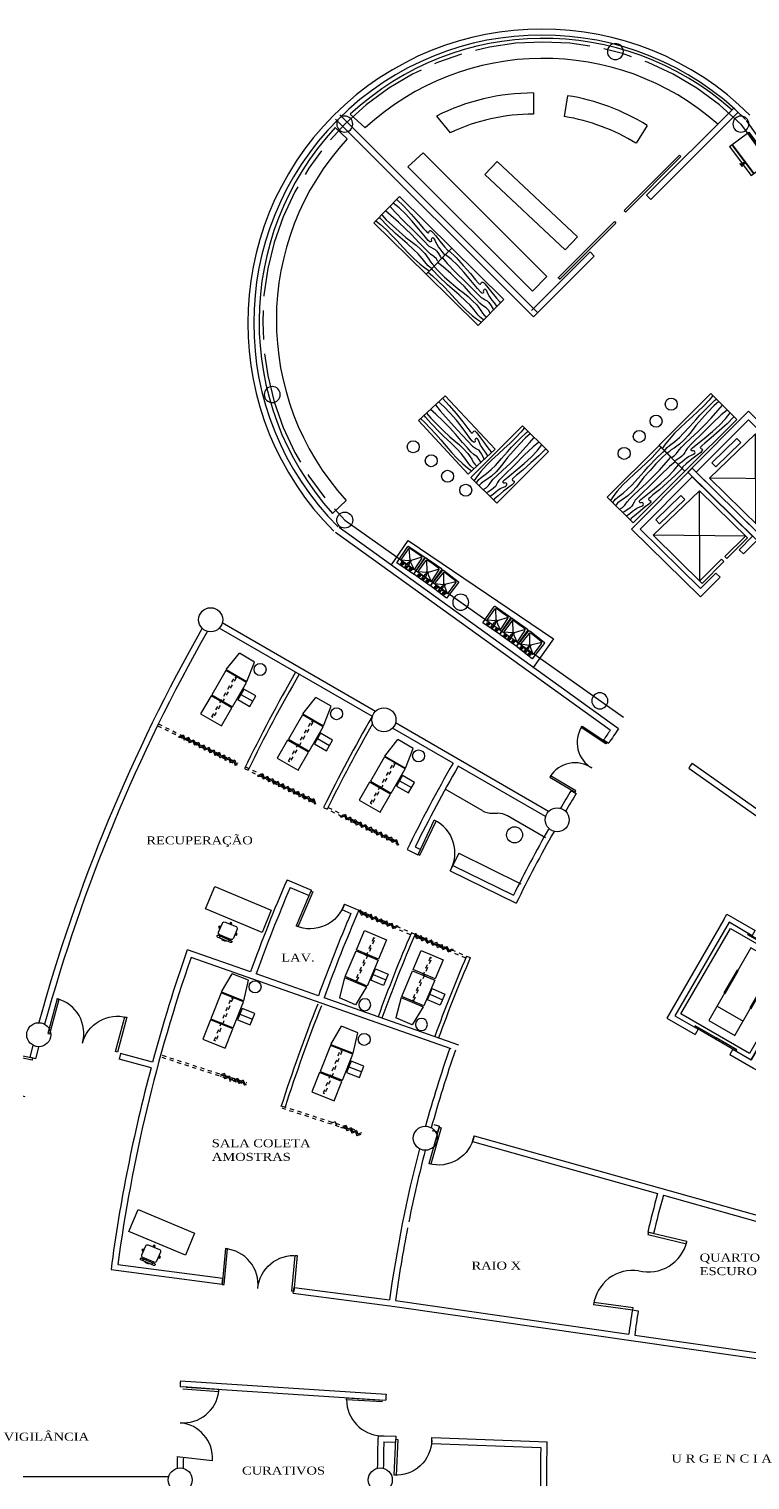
# Model space of a CAD drawing. Header units: millimetres. Extents: x 9 to 248, y 25 to 124.
# Drawn here: x 49.08 to 67.09, y 82.16 to 118.42 of the extents above; entities that cross this region are included whole.
import ezdxf

# ---------------------------------------------------------------- set-up
doc = ezdxf.new("R2010")
doc.units = ezdxf.units.MM
doc.header["$LTSCALE"] = 0.8
doc.header["$MEASUREMENT"] = 0
for name, pattern in [('ACAD_ISO02W100', [15, 12, -3]), ('ACAD_ISO08W100', [36, 24, -3, 6, -3]), ('HIDDEN2', [0.1875, 0.125, -0.0625])]:
    doc.linetypes.add(name, pattern=pattern)
for name, color, linetype in [('cancel', 2, 'Continuous'), ('CANCELERIA', 30, 'Continuous'), ('COLUMNAS', 5, 'Continuous'), ('EJES', 1, 'ACAD_ISO08W100'), ('MUEBLES', 2, 'Continuous'), ('MUROS', 6, 'Continuous')]:
    doc.layers.add(name, color=color, linetype=linetype)
doc.layers.add('LUMINARIAS', color=7, linetype='Continuous', lineweight=30)
doc.styles.add('Estilo 01', font='times.ttf', dxfattribs={"width": 1.2})

# ---------------------------------------------------------------- blocks, each defined once
blk = doc.blocks.new('COLUMNA')
at = {"layer": 'COLUMNAS', "ltscale": 0.15}
blk.add_circle((78.551, 72.792), 0.3, dxfattribs=at)
blk = doc.blocks.new('columna0001')
at = {"layer": 'COLUMNAS', "ltscale": 0.15}
blk.add_circle((0, 0), 0.2, dxfattribs=at)
blk = doc.blocks.new('p.01')
at = {"layer": 'MUEBLES', "ltscale": 0.15}
for p, q in [((245.802, 88.045), (244.982, 87.572)), ((245.802, 88.045), (245.777, 88.088)), ((244.959, 87.616), (244.982, 87.572))]:
    blk.add_line(p, q, dxfattribs=at)
blk.add_lwpolyline([(245.777, 88.088), (244.959, 87.616)], dxfattribs=at)
blk.add_arc((245.762, 88.022), 0.9, 115.2198, 210, dxfattribs=at)
at = {"layer": 'MUROS', "ltscale": 0.15}
blk.add_line((245.247, 88.764), (245.377, 88.839), dxfattribs=at)
blk = doc.blocks.new('PUERTA01')
at = {"layer": 'MUEBLES', "ltscale": 0.15}
blk.add_lwpolyline([(91.591, 47.157), (92.347, 46.669), (92.374, 46.711), (91.618, 47.199)], close=True, dxfattribs=at)
blk.add_arc((91.616, 47.201), 0.9, 236.4813, 327.5293, dxfattribs=at)
blk = doc.blocks.new('AUSC01')
at = {"layer": 'MUEBLES'}
for p, q in [((0.25, 0.86), (-0.35, 0.86)), ((-0.35, 0.86), (-0.35, 0.34)), ((0.25, 0.34), (0.25, 0.86)), ((-0.723, 0.087), (-0.723, -0.218)), ((-0.378, 0.087), (-0.723, 0.087)), ((-0.378, -0.218), (-0.378, 0.087)), ((-0.353, 0.309), (-0.353, -0.391)), ((0.247, 0.309), (-0.353, 0.309)), ((-0.35, 0.34), (0.25, 0.34)), ((0.247, -0.391), (0.247, 0.309)), ((-0.378, -0.066), (-0.723, -0.066)), ((-0.723, -0.218), (-0.378, -0.218)), ((-0.353, -0.391), (0.247, -0.391)), ((-0.35, -0.417), (-0.27, -0.937)), ((0.25, -0.417), (-0.35, -0.417)), ((0.25, -0.417), (0.17, -0.937)), ((-0.27, -0.937), (0.17, -0.937))]:
    blk.add_line(p, q, dxfattribs=at)
at = {"layer": 'MUEBLES', "linetype": 'HIDDEN2'}
for p, q in [((-0.071, -0.364), (-0.071, 0.784)), ((-0.071, 0.784), (-0.03, 0.784)), ((-0.03, 0.784), (-0.03, -0.364)), ((-0.03, -0.364), (-0.071, -0.364))]:
    blk.add_line(p, q, dxfattribs=at)
at = {"layer": 'MUEBLES'}
blk.add_circle((-0.481, -0.843), 0.15, dxfattribs=at)
blk = doc.blocks.new('SILLON02')
at = {"layer": 'MUEBLES'}
for p, q in [((0.181, 0.08), (0.206, 0.08)), ((0.256, 0.155), (0.206, 0.155)), ((0.256, 0.08), (0.276, 0.08)), ((0.276, -0.02), (0.276, 0.08)), ((0.181, -0.02), (0.206, -0.02)), ((0.256, -0.094), (0.206, -0.094)), ((0.256, -0.02), (0.276, -0.02))]:
    blk.add_line(p, q, dxfattribs=at)
for points in [[(-0.164, -0.12, 0.414214), (-0.114, -0.17), (0.131, -0.17, 0.414214), (0.181, -0.12), (0.181, 0.18, 0.414214), (0.131, 0.23), (-0.114, 0.23, 0.414214), (-0.164, 0.18)], [(0.206, -0.145, 0.414214), (0.231, -0.17), (0.231, -0.17, 0.414214), (0.256, -0.145), (0.256, 0.205, 0.414214), (0.231, 0.23), (0.231, 0.23, 0.414214), (0.206, 0.205)]]:
    blk.add_lwpolyline(points, format="xyb", close=True, dxfattribs=at)
for centre in [(-0.189, 0.03), (0.009, 0.255), (0.009, -0.195)]:
    blk.add_circle(centre, 0.025, dxfattribs=at)
for centre, radius, start, end in [((-0.21, 0.028), 0.0241, 301.0794, 69.6233), ((0.01, 0.228), 0.0287, 38.3281, 145.0442), ((0.014, -0.222), 0.0288, 46.9836, 150.2618)]:
    blk.add_arc(centre, radius, start, end, dxfattribs=at)
blk = doc.blocks.new('elev.cam')
at = {"layer": 'cancel', "ltscale": 0.15}
for p, q in [((-1.529, 0.174), (-0.88, -0.201)), ((0.506, -1.002), (1.155, -1.378))]:
    blk.add_line(p, q, dxfattribs=at)
for points in [[(-2.431, -0.015), (-1.196, 2.119), (0.515, 1.129), (-0.719, -1.005)], [(-0.223, 1.684), (-0.238, 1.658), (-0.757, 1.958), (-0.742, 1.984)], [(0.297, 1.383), (0.282, 1.357), (-0.238, 1.658), (-0.223, 1.684)], [(-1.327, 0.49), (-0.998, 1.058), (-1.027, 1.075), (-1.356, 0.507)], [(-0.396, -1.192), (0.838, 0.943), (2.549, -0.047), (1.315, -2.182)], [(1.812, 0.507), (1.797, 0.481), (1.277, 0.782), (1.292, 0.808)], [(-0.678, 0.114), (-0.349, 0.683), (-0.378, 0.699), (-0.707, 0.131)], [(2.331, 0.207), (2.316, 0.181), (1.797, 0.481), (1.812, 0.507)], [(-1.568, -0.642), (-1.553, -0.616), (-2.072, -0.316), (-2.087, -0.342)], [(0.707, -0.687), (1.036, -0.118), (1.007, -0.102), (0.678, -0.67)], [(-1.048, -0.943), (-1.033, -0.917), (-1.553, -0.616), (-1.568, -0.642)], [(1.356, -1.062), (1.685, -0.494), (1.656, -0.477), (1.328, -1.045)], [(0.466, -1.819), (0.481, -1.793), (-0.038, -1.492), (-0.053, -1.518)], [(0.986, -2.119), (1.001, -2.093), (0.481, -1.793), (0.466, -1.819)]]:
    blk.add_lwpolyline(points, close=True, dxfattribs=at)
for points in [[(-0.364, 0.691), (-0.036, 1.258), (-0.685, 1.633), (-1.013, 1.067)], [(-1.341, 0.498), (-1.736, -0.185), (-1.087, -0.56), (-0.692, 0.123)], [(1.671, -0.485), (1.998, 0.081), (1.349, 0.457), (1.022, -0.11)], [(0.693, -0.678), (0.298, -1.361), (0.947, -1.737), (1.342, -1.054)]]:
    blk.add_lwpolyline(points, dxfattribs=at)
at = {"layer": 'MUROS', "ltscale": 0.15}
for p, q in [((-0.648, 1.935), (-0.573, 2.064)), ((0.217, 1.434), (0.292, 1.564)), ((0.751, 1.298), (0.292, 1.564)), ((1.386, 0.758), (1.461, 0.888)), ((2.252, 0.257), (2.327, 0.387)), ((-2, -0.403), (-2.075, -0.533)), ((-1.134, -0.903), (-1.21, -1.033)), ((0.034, -1.579), (-0.041, -1.709)), ((0.9, -2.08), (0.825, -2.21))]:
    blk.add_line(p, q, dxfattribs=at)
for points in [[(-1.36, 2.342), (-2.785, -0.122), (-2.075, -0.533)], [(-0.648, 1.935), (-1.229, 2.27), (-2.58, -0.067), (-2, -0.403)], [(-1.134, -0.903), (-0.676, -1.169), (0.676, 1.169), (0.217, 1.434)], [(0.676, 1.169), (-0.676, -1.169)], [(1.386, 0.758), (0.806, 1.094), (-0.546, -1.244), (0.034, -1.579)], [(-0.546, -1.244), (0.806, 1.094)], [(1.461, 0.888), (0.751, 1.298)], [(0.825, -2.21), (1.413, -2.55), (2.915, 0.047), (2.327, 0.387)], [(0.9, -2.08), (1.358, -2.345), (2.71, -0.008), (2.252, 0.257)], [(-1.21, -1.033), (-0.621, -1.374)], [(-0.751, -1.298), (-0.751, -1.298), (-0.041, -1.709)]]:
    blk.add_lwpolyline(points, dxfattribs=at)
blk = doc.blocks.new('LAVAMANO')
at = {"layer": 'MUEBLES'}
for p, q in [((-0.177, 0.019), (-0.058, 0.011)), ((-0.016, 0.018), (-0.12, 0.197)), ((0.016, 0.012), (0.24, 0.187)), ((-0.058, -0.018), (-0.177, -0.027)), ((-0.12, -0.204), (-0.016, -0.025)), ((0.24, -0.194), (0.016, -0.019))]:
    blk.add_line(p, q, dxfattribs=at)
blk.add_lwpolyline([(0.281, -0.234, -0.414214), (0.261, -0.254), (-0.229, -0.254), (-0.229, 0.246), (0.261, 0.246, -0.414214), (0.281, 0.226)], format="xyb", close=True, dxfattribs=at)
for points in [[(-0.204, 0.118), (-0.205, 0.118, -1), (-0.205, 0.127), (-0.204, 0.127, 0.41421)], [(-0.183, 0.148), (-0.183, 0.149, -1), (-0.174, 0.149), (-0.174, 0.148, 0.414214)], [(-0.174, 0.097), (-0.174, 0.096, -1), (-0.183, 0.096), (-0.183, 0.097, 0.414208)], [(-0.153, 0.127), (-0.152, 0.127, -1), (-0.152, 0.118), (-0.153, 0.118, 0.414214)], [(0.251, -0.004), (0.251, 0.159, 0.40559), (0.213, 0.199), (-0.091, 0.208, 0.42289), (-0.132, 0.168), (-0.132, 0.016)], [(-0.204, -0.126), (-0.205, -0.126, 1), (-0.205, -0.134), (-0.204, -0.134, -0.41421)], [(-0.174, -0.104), (-0.174, -0.104, 1), (-0.183, -0.104), (-0.183, -0.104, -0.414208)], [(-0.183, -0.156), (-0.183, -0.156, 1), (-0.174, -0.156), (-0.174, -0.156, -0.414214)], [(-0.153, -0.134), (-0.152, -0.134, 1), (-0.152, -0.126), (-0.153, -0.126, -0.414214)], [(-0.132, -0.023), (-0.132, -0.175, 0.42289), (-0.091, -0.215), (0.213, -0.207, 0.40559), (0.251, -0.167), (0.251, -0.004)]]:
    blk.add_lwpolyline(points, format="xyb", dxfattribs=at)
for centre, radius in [((-0.179, 0.122), 0.0345), ((-0.179, 0.122), 0.00944), ((-0.179, -0.004), 0.0085), ((-0.179, 0.122), 0.00508), ((-0.003, -0.004), 0.025), ((-0.003, -0.004), 0.02), ((-0.179, -0.13), 0.0345), ((-0.179, -0.13), 0.00944), ((-0.179, -0.13), 0.00508)]:
    blk.add_circle(centre, radius, dxfattribs=at)
for centre, radius, start, end in [((-0.179, -0.004), 0.0345, 37.297, 322.703), ((-0.179, 0.122), 0.0261, 99.2715, 170.7285), ((-0.179, 0.122), 0.0261, 189.2715, 260.7285), ((-0.179, -0.004), 0.0228, 85.9297, 274.0703), ((-0.179, 0.122), 0.0261, 9.2715, 80.7285), ((-0.179, 0.122), 0.0261, 279.2715, 350.7285), ((-0.06, -0.004), 0.0143, 274.0701, 85.9299), ((-0.179, -0.13), 0.0261, 99.2715, 170.7285), ((-0.179, -0.13), 0.0261, 189.2715, 260.7285), ((-0.179, -0.13), 0.0261, 9.2715, 80.7285), ((-0.179, -0.13), 0.0261, 279.2715, 350.7285)]:
    blk.add_arc(centre, radius, start, end, dxfattribs=at)
blk = doc.blocks.new('mesa')
at = {"layer": 'MUEBLES', "linetype": 'Continuous'}
blk.add_lwpolyline([(44.502, 91.993), (43.856, 92.64), (42.562, 91.348), (43.208, 90.701)], close=True, dxfattribs=at)
at = {"layer": 'MUEBLES', "linetype": 'ByBlock'}
for points in [[(43.906, 92.589), (43.81, 92.477), (43.68, 92.338), (43.535, 92.193), (43.398, 92.066), (43.242, 91.925), (43.08, 91.778), (42.952, 91.651), (42.812, 91.496), (42.727, 91.385), (42.642, 91.266)], [(42.701, 91.212), (42.764, 91.291), (42.823, 91.345), (42.956, 91.446), (43.069, 91.544), (43.174, 91.648), (43.331, 91.816), (43.48, 91.989), (43.582, 92.104), (43.794, 92.32), (43.949, 92.47), (43.993, 92.502)], [(44.052, 92.444), (43.929, 92.332), (43.779, 92.177), (43.631, 92.014), (43.479, 91.842), (43.362, 91.685), (43.29, 91.593), (43.191, 91.489), (43.074, 91.377), (42.937, 91.276), (42.868, 91.237), (42.82, 91.194), (42.782, 91.156), (42.774, 91.138)], [(42.871, 91.047), (42.942, 91.087), (43.001, 91.146), (43.062, 91.232), (43.123, 91.303), (43.217, 91.392), (43.349, 91.519), (43.543, 91.692), (43.708, 91.862), (43.865, 92.024), (44.031, 92.215), (44.147, 92.348)], [(44.261, 92.228), (44.116, 92.108), (43.898, 91.901), (43.654, 91.657), (43.392, 91.4), (43.262, 91.27), (43.232, 91.22), (43.203, 91.166), (43.175, 91.118), (43.13, 91.078), (43.077, 91.035), (42.987, 90.981), (42.944, 90.963)], [(43.041, 90.876), (43.127, 90.937), (43.194, 90.993), (43.239, 91.029), (43.297, 91.067), (43.376, 91.105), (43.424, 91.123), (43.455, 91.148), (43.465, 91.168), (43.458, 91.187), (43.448, 91.202), (43.419, 91.214), (43.397, 91.206), (43.386, 91.206), (43.374, 91.214), (43.364, 91.229), (43.368, 91.25), (43.399, 91.286), (43.486, 91.356), (43.69, 91.519), (43.898, 91.692), (44.073, 91.852), (44.223, 92.011), (44.338, 92.157)], [(44.434, 92.061), (44.261, 91.888), (44.065, 91.708), (43.864, 91.532), (43.704, 91.402), (43.631, 91.339), (43.603, 91.311), (43.592, 91.29), (43.594, 91.283), (43.607, 91.27), (43.62, 91.263), (43.632, 91.26), (43.642, 91.25), (43.647, 91.225), (43.635, 91.207), (43.602, 91.169), (43.513, 91.1), (43.381, 90.999), (43.239, 90.882), (43.157, 90.811), (43.132, 90.78)]]:
    blk.add_lwpolyline(points, dxfattribs=at)
blk = doc.blocks.new('elev.01')
at = {"layer": 'MUEBLES', "ltscale": 0.15}
for p, q in [((83.206, 70.564), (81.836, 69.737)), ((82.627, 68.336), (83.206, 70.564)), ((84.006, 69.146), (81.836, 69.737)), ((83.343, 68.763), (84.006, 69.146)), ((83.257, 68.699), (82.627, 68.336)), ((83.291, 68.639), (83.257, 68.699)), ((83.385, 68.69), (83.343, 68.763))]:
    blk.add_line(p, q, dxfattribs=at)
blk.add_lwpolyline([(82.067, 70.159), (82.817, 70.606), (82.889, 70.486), (82.139, 70.038)], close=True, dxfattribs=at)
for points in [[(83.385, 68.69), (84.049, 69.072), (83.206, 70.564)], [(81.836, 69.737), (82.661, 68.276), (83.291, 68.639)]]:
    blk.add_lwpolyline(points, dxfattribs=at)
at = {"layer": 'MUROS', "ltscale": 0.15}
for p, q in [((83.713, 68.811), (84.186, 69.084)), ((83.788, 68.681), (84.39, 69.029)), ((83.713, 68.811), (83.788, 68.681)), ((82.528, 67.954), (83.073, 68.268)), ((82.586, 68.16), (82.998, 68.398)), ((82.998, 68.398), (83.073, 68.268))]:
    blk.add_line(p, q, dxfattribs=at)
for points in [[(84.39, 69.029), (83.2, 71.127), (81.335, 70.058), (82.528, 67.954)], [(84.186, 69.084), (83.145, 70.923), (81.54, 70.002), (82.586, 68.16)]]:
    blk.add_lwpolyline(points, dxfattribs=at)
blk = doc.blocks.new('cocina16')
at = {"linetype": 'Continuous'}
for p, q in [((0, 0.598), (0.9, 0.598)), ((0, -0.002), (0, 0.598)), ((0, 0.567), (0.9, 0.567)), ((0.9, -0.002), (0.9, 0.598)), ((-0.001, 0.084), (0.899, 0.084)), ((-0.001, 0), (0.527, 0)), ((0, 0.073), (0.9, 0.073)), ((0.527, -0.042), (0.527, 0.072)), ((0.558, -0.042), (0.558, 0.072)), ((0.558, 0), (0.9, -0.002)), ((0.497, -0.042), (0.527, -0.042)), ((0.558, -0.042), (0.588, -0.042))]:
    blk.add_line(p, q, dxfattribs=at)
at = {"linetype": 'ByBlock'}
for p, q in [((0.497, -0.042), (0.497, -0.049)), ((0.497, -0.049), (0.588, -0.049)), ((0.588, -0.042), (0.588, -0.049))]:
    blk.add_line(p, q, dxfattribs=at)

msp = doc.modelspace()

# ---------------------------------------------------------------- linework, layer by layer
at = {"layer": 'CANCELERIA', "ltscale": 0.15}
for points in [[(63.489, 100.558), (62.876, 100.969), (62.899, 101.003), (63.512, 100.592)], [(62.744, 99.381), (62.111, 99.759), (62.09, 99.724), (62.723, 99.346)]]:
    msp.add_lwpolyline(points, close=True, dxfattribs=at)
for centre, start, end in [((63.512, 100.592), 147.7696, 239.8056), ((62.723, 99.346), 55.547, 147.5829)]:
    msp.add_arc(centre, 0.738, start, end, dxfattribs=at)
at = {"layer": 'COLUMNAS', "ltscale": 0.15}
for centre, radius in [((56.967, 106.148), 0.2), ((62.276, 98.659), 0.3), ((58.98, 90.7), 0.3)]:
    msp.add_circle(centre, radius, dxfattribs=at)
at = {"layer": 'EJES', "linetype": 'ACAD_ISO02W100', "ltscale": 0.15}
msp.add_line((66.867, 116.047), (71.423, 109.714), dxfattribs=at)
at = {"layer": 'EJES', "linetype": 'ByBlock', "ltscale": 0.15}
msp.add_line((56.967, 106.148), (63.93, 101.224), dxfattribs=at)
at = {"layer": 'EJES', "ltscale": 0.15}
msp.add_arc((61.917, 111.097), 7, 45, 225, dxfattribs=at)
msp.add_arc((61.917, 111.097), 7, 45, 225, dxfattribs=at)
at = {"layer": 'MUEBLES', "ltscale": 0.15}
for p, q in [((61.683, 116.824), (61.683, 116.297)), ((62.537, 116.756), (62.453, 116.236)), ((57.48, 115.956), (57.105, 116.291)), ((59.258, 116.248), (59.605, 115.831)), ((56.727, 115.959), (57.029, 115.68)), ((64.522, 116.015), (64.245, 115.567)), ((58.927, 115.325), (58.545, 114.981)), ((62.02, 112.236), (58.927, 115.325)), ((58.545, 114.981), (61.657, 111.873)), ((63.949, 113.89), (65.329, 115.272)), ((65.367, 115.233), (63.987, 113.852)), ((65.329, 115.272), (65.367, 115.233)), ((63.949, 113.89), (63.987, 113.852)), ((62.293, 112.197), (63.706, 113.612)), ((63.744, 113.574), (62.331, 112.159)), ((63.706, 113.612), (63.744, 113.574)), ((61.657, 111.873), (62.02, 112.236)), ((62.34, 112.169), (62.302, 112.207)), ((56.662, 106.312), (57, 106.643)), ((58.133, 105.027), (58.55, 105.642)), ((58.55, 105.642), (62.183, 103.181)), ((62.183, 103.181), (61.679, 102.468)), ((60.404, 98.89), (59.476, 99.426)), ((56.44, 98.968), (56.53, 98.924)), ((60.656, 98.823), (60.784, 98.823)), ((61.986, 98.208), (61.036, 98.756)), ((59.666, 97.518), (59.6, 97.384)), ((52.923, 84.433), (53.821, 84.374)), ((53.824, 84.424), (52.926, 84.483)), ((53.824, 84.424), (52.926, 84.483)), ((53.821, 84.374), (53.824, 84.424)), ((57.014, 84.166), (57.018, 84.216)), ((57.912, 84.108), (57.014, 84.166)), ((57.018, 84.216), (57.916, 84.157)), ((52.771, 82.75), (53.665, 82.646))]:
    msp.add_line(p, q, dxfattribs=at)
at = {"layer": 'MUEBLES', "linetype": 'HIDDEN2'}
for p, q in [((52.289, 101.011), (54.276, 100.033)), ((52.309, 101.057), (54.298, 100.078)), ((54.462, 99.941), (56.254, 99.059)), ((54.484, 99.986), (56.276, 99.104)), ((56.44, 98.968), (58.321, 98.041)), ((56.552, 98.968), (58.343, 98.086)), ((58.614, 95.787), (57.325, 96.335)), ((58.725, 95.794), (57.345, 96.381)), ((59.994, 95.201), (58.705, 95.748)), ((60.106, 95.207), (58.725, 95.794)), ((52.394, 92.726), (54.502, 92.044)), ((52.408, 92.774), (54.517, 92.092)), ((55.392, 91.458), (57.292, 90.843)), ((55.407, 91.505), (57.307, 90.891))]:
    msp.add_line(p, q, dxfattribs=at)
at = {"layer": 'MUEBLES'}
for p, q in [((52.941, 100.778), (52.818, 100.736)), ((52.827, 100.708), (52.818, 100.736)), ((52.922, 100.74), (52.827, 100.708)), ((52.922, 100.74), (52.955, 100.645)), ((52.941, 100.778), (52.974, 100.683)), ((53.05, 100.677), (52.955, 100.645)), ((53.069, 100.716), (52.974, 100.683)), ((53.05, 100.677), (53.083, 100.582)), ((53.069, 100.716), (53.101, 100.62)), ((53.178, 100.615), (53.083, 100.582)), ((53.196, 100.653), (53.101, 100.62)), ((53.178, 100.615), (53.21, 100.52)), ((53.196, 100.653), (53.229, 100.558)), ((53.305, 100.552), (53.21, 100.52)), ((53.324, 100.59), (53.229, 100.558)), ((53.305, 100.552), (53.338, 100.457)), ((53.324, 100.59), (53.356, 100.495)), ((53.433, 100.49), (53.338, 100.457)), ((53.452, 100.528), (53.356, 100.495)), ((53.433, 100.49), (53.465, 100.395)), ((53.452, 100.528), (53.484, 100.433)), ((53.579, 100.465), (53.484, 100.433)), ((53.579, 100.465), (53.612, 100.37)), ((53.465, 100.395), (53.456, 100.423)), ((53.56, 100.427), (53.465, 100.395)), ((53.56, 100.427), (53.465, 100.395)), ((53.56, 100.427), (53.593, 100.332)), ((53.688, 100.365), (53.593, 100.332)), ((53.707, 100.403), (53.612, 100.37)), ((53.688, 100.365), (53.721, 100.269)), ((53.707, 100.403), (53.739, 100.308)), ((53.816, 100.302), (53.721, 100.269)), ((53.834, 100.34), (53.739, 100.308)), ((53.816, 100.302), (53.848, 100.207)), ((53.834, 100.34), (53.867, 100.245)), ((53.943, 100.239), (53.848, 100.207)), ((53.962, 100.277), (53.867, 100.245)), ((53.943, 100.239), (53.976, 100.144)), ((53.962, 100.277), (53.994, 100.182)), ((54.071, 100.177), (53.976, 100.144)), ((54.09, 100.215), (53.994, 100.182)), ((54.071, 100.177), (54.103, 100.082)), ((54.09, 100.215), (54.122, 100.12)), ((54.199, 100.114), (54.103, 100.082)), ((54.217, 100.152), (54.122, 100.12)), ((54.199, 100.114), (54.231, 100.019)), ((54.217, 100.152), (54.259, 100.029)), ((54.259, 100.029), (54.231, 100.019)), ((54.918, 99.805), (54.795, 99.763)), ((54.805, 99.734), (54.795, 99.763)), ((54.9, 99.767), (54.805, 99.734)), ((54.9, 99.767), (54.932, 99.672)), ((54.918, 99.805), (54.951, 99.71)), ((55.046, 99.742), (54.951, 99.71)), ((55.046, 99.742), (55.079, 99.647)), ((55.027, 99.704), (54.932, 99.672)), ((55.027, 99.704), (55.06, 99.609)), ((55.155, 99.641), (55.06, 99.609)), ((55.174, 99.68), (55.079, 99.647)), ((55.155, 99.641), (55.188, 99.546)), ((55.174, 99.68), (55.206, 99.584)), ((55.283, 99.579), (55.188, 99.546)), ((55.301, 99.617), (55.206, 99.584)), ((55.283, 99.579), (55.315, 99.484)), ((55.301, 99.617), (55.334, 99.522)), ((55.41, 99.516), (55.315, 99.484)), ((55.429, 99.554), (55.334, 99.522)), ((55.41, 99.516), (55.443, 99.421)), ((55.429, 99.554), (55.461, 99.459)), ((55.443, 99.421), (55.433, 99.45)), ((55.538, 99.454), (55.443, 99.421)), ((55.538, 99.454), (55.443, 99.421)), ((55.557, 99.492), (55.461, 99.459)), ((55.538, 99.454), (55.57, 99.359)), ((55.557, 99.492), (55.589, 99.397)), ((55.665, 99.391), (55.57, 99.359)), ((55.684, 99.429), (55.589, 99.397)), ((55.665, 99.391), (55.698, 99.296)), ((55.684, 99.429), (55.717, 99.334)), ((55.812, 99.367), (55.717, 99.334)), ((55.812, 99.367), (55.844, 99.272)), ((55.793, 99.329), (55.698, 99.296)), ((55.793, 99.329), (55.826, 99.233)), ((55.921, 99.266), (55.826, 99.233)), ((55.939, 99.304), (55.844, 99.272)), ((55.921, 99.266), (55.953, 99.171)), ((55.939, 99.304), (55.972, 99.209)), ((56.048, 99.203), (55.953, 99.171)), ((56.067, 99.241), (55.972, 99.209)), ((56.048, 99.203), (56.081, 99.108)), ((56.067, 99.241), (56.099, 99.146)), ((56.176, 99.141), (56.081, 99.108)), ((56.195, 99.179), (56.099, 99.146)), ((56.176, 99.141), (56.208, 99.046)), ((56.195, 99.179), (56.237, 99.055)), ((56.237, 99.055), (56.208, 99.046)), ((56.986, 98.787), (56.863, 98.745)), ((56.873, 98.716), (56.863, 98.745)), ((56.968, 98.749), (56.873, 98.716)), ((56.968, 98.749), (57, 98.654)), ((56.986, 98.787), (57.019, 98.692)), ((57.095, 98.686), (57, 98.654)), ((57.114, 98.724), (57.019, 98.692)), ((57.095, 98.686), (57.128, 98.591)), ((57.114, 98.724), (57.146, 98.629)), ((57.242, 98.662), (57.146, 98.629)), ((57.242, 98.662), (57.274, 98.567)), ((57.223, 98.624), (57.128, 98.591)), ((57.223, 98.624), (57.255, 98.528)), ((57.35, 98.561), (57.255, 98.528)), ((57.369, 98.599), (57.274, 98.567)), ((57.35, 98.561), (57.383, 98.466)), ((57.369, 98.599), (57.402, 98.504)), ((57.478, 98.498), (57.383, 98.466)), ((57.497, 98.536), (57.402, 98.504)), ((57.478, 98.498), (57.511, 98.403)), ((57.497, 98.536), (57.529, 98.441)), ((57.511, 98.403), (57.501, 98.432)), ((57.606, 98.436), (57.511, 98.403)), ((57.606, 98.436), (57.511, 98.403)), ((57.624, 98.474), (57.529, 98.441)), ((57.606, 98.436), (57.638, 98.341)), ((57.624, 98.474), (57.657, 98.379)), ((57.733, 98.373), (57.638, 98.341)), ((57.752, 98.411), (57.657, 98.379)), ((57.733, 98.373), (57.766, 98.278)), ((57.752, 98.411), (57.784, 98.316)), ((57.861, 98.311), (57.766, 98.278)), ((57.88, 98.349), (57.784, 98.316)), ((57.861, 98.311), (57.893, 98.215)), ((57.88, 98.349), (57.912, 98.254)), ((58.007, 98.286), (57.912, 98.254)), ((58.007, 98.286), (58.04, 98.191)), ((57.989, 98.248), (57.893, 98.215)), ((57.989, 98.248), (58.021, 98.153)), ((58.116, 98.185), (58.021, 98.153)), ((58.135, 98.224), (58.04, 98.191)), ((58.116, 98.185), (58.149, 98.09)), ((58.135, 98.224), (58.167, 98.128)), ((58.244, 98.123), (58.149, 98.09)), ((58.262, 98.161), (58.167, 98.128)), ((58.244, 98.123), (58.276, 98.028)), ((58.262, 98.161), (58.305, 98.037)), ((58.305, 98.037), (58.276, 98.028)), ((59.817, 97.822), (59.641, 97.463)), ((59.817, 97.822), (61.37, 97.057)), ((53.49, 96.435), (53.722, 96.988)), ((53.722, 96.988), (55.132, 96.397)), ((54.901, 95.844), (53.49, 96.435)), ((55.132, 96.397), (54.901, 95.844)), ((57.346, 96.37), (57.363, 96.409)), ((57.384, 96.277), (57.346, 96.37)), ((57.4, 96.316), (57.363, 96.409)), ((57.384, 96.277), (57.477, 96.314)), ((57.4, 96.316), (57.494, 96.354)), ((57.515, 96.221), (57.477, 96.314)), ((57.531, 96.26), (57.494, 96.354)), ((57.515, 96.221), (57.608, 96.259)), ((57.531, 96.26), (57.624, 96.298)), ((57.531, 96.26), (57.624, 96.298)), ((57.646, 96.166), (57.608, 96.259)), ((57.624, 96.298), (57.636, 96.27)), ((57.662, 96.205), (57.624, 96.298)), ((57.646, 96.166), (57.739, 96.204)), ((57.662, 96.205), (57.755, 96.243)), ((57.777, 96.111), (57.739, 96.204)), ((57.793, 96.15), (57.755, 96.243)), ((57.777, 96.111), (57.87, 96.148)), ((57.793, 96.15), (57.886, 96.187)), ((57.908, 96.055), (57.87, 96.148)), ((57.924, 96.094), (57.886, 96.187)), ((57.924, 96.094), (58.017, 96.132)), ((58.055, 96.039), (58.017, 96.132)), ((57.908, 96.055), (58.001, 96.093)), ((58.038, 96), (58.001, 96.093)), ((58.038, 96), (58.132, 96.038)), ((58.055, 96.039), (58.148, 96.077)), ((58.169, 95.945), (58.132, 96.038)), ((58.186, 95.984), (58.148, 96.077)), ((58.169, 95.945), (58.29, 95.994)), ((58.186, 95.984), (58.279, 96.021)), ((58.279, 96.021), (58.29, 95.994)), ((58.727, 95.783), (58.743, 95.822)), ((58.764, 95.69), (58.727, 95.783)), ((58.781, 95.729), (58.743, 95.822)), ((58.781, 95.729), (58.874, 95.767)), ((58.912, 95.674), (58.874, 95.767)), ((58.764, 95.69), (58.858, 95.728)), ((58.895, 95.635), (58.858, 95.728)), ((58.895, 95.635), (58.989, 95.672)), ((58.912, 95.674), (59.005, 95.712)), ((58.912, 95.674), (59.005, 95.712)), ((59.026, 95.579), (58.989, 95.672)), ((59.043, 95.618), (59.005, 95.712)), ((59.005, 95.712), (59.016, 95.684)), ((59.026, 95.579), (59.119, 95.617)), ((59.043, 95.618), (59.136, 95.656)), ((59.157, 95.524), (59.119, 95.617)), ((59.174, 95.563), (59.136, 95.656)), ((59.157, 95.524), (59.25, 95.562)), ((59.174, 95.563), (59.267, 95.601)), ((59.288, 95.469), (59.25, 95.562)), ((59.305, 95.508), (59.267, 95.601)), ((59.288, 95.469), (59.381, 95.506)), ((59.305, 95.508), (59.398, 95.545)), ((59.419, 95.413), (59.381, 95.506)), ((59.436, 95.452), (59.398, 95.545)), ((59.419, 95.413), (59.512, 95.451)), ((59.436, 95.452), (59.529, 95.49)), ((59.55, 95.358), (59.512, 95.451)), ((59.566, 95.397), (59.529, 95.49)), ((59.55, 95.358), (59.671, 95.407)), ((59.566, 95.397), (59.66, 95.435)), ((59.66, 95.435), (59.671, 95.407)), ((53.94, 92.28), (53.845, 92.247)), ((53.959, 92.318), (53.864, 92.285)), ((53.94, 92.28), (53.973, 92.185)), ((53.959, 92.318), (53.992, 92.223)), ((53.973, 92.185), (53.963, 92.213)), ((54.068, 92.217), (53.973, 92.185)), ((54.068, 92.217), (53.973, 92.185)), ((54.087, 92.255), (53.992, 92.223)), ((54.068, 92.217), (54.101, 92.122)), ((54.087, 92.255), (54.119, 92.16)), ((54.214, 92.193), (54.119, 92.16)), ((54.278, 92.157), (54.189, 92.111)), ((54.291, 92.197), (54.202, 92.152)), ((54.214, 92.193), (54.247, 92.098)), ((54.342, 92.13), (54.247, 92.098)), ((54.278, 92.157), (54.324, 92.068)), ((54.291, 92.197), (54.337, 92.108)), ((54.413, 92.113), (54.324, 92.068)), ((54.426, 92.154), (54.337, 92.108)), ((54.413, 92.113), (54.459, 92.024)), ((54.426, 92.154), (54.486, 92.038)), ((54.486, 92.038), (54.459, 92.024)), ((56.73, 91.109), (56.635, 91.077)), ((56.73, 91.109), (56.762, 91.014)), ((57.004, 91.022), (56.909, 90.99)), ((57.004, 91.022), (57.036, 90.927)), ((56.89, 90.952), (56.88, 90.98)), ((56.985, 90.984), (56.89, 90.952)), ((56.985, 90.984), (56.89, 90.952)), ((56.985, 90.984), (57.018, 90.889)), ((57.113, 90.921), (57.018, 90.889)), ((57.131, 90.96), (57.036, 90.927)), ((57.113, 90.921), (57.145, 90.826)), ((57.131, 90.96), (57.164, 90.864)), ((57.24, 90.859), (57.145, 90.826)), ((57.259, 90.897), (57.164, 90.864)), ((57.24, 90.859), (57.273, 90.764)), ((57.259, 90.897), (57.291, 90.802)), ((57.368, 90.796), (57.273, 90.764)), ((57.387, 90.834), (57.291, 90.802)), ((51.574, 88.367), (51.805, 88.92)), ((51.805, 88.92), (53.216, 88.329)), ((52.984, 87.776), (51.574, 88.367)), ((53.216, 88.329), (52.984, 87.776))]:
    msp.add_line(p, q, dxfattribs=at)
at = {"layer": 'MUEBLES', "ltscale": 0.15}
msp.add_lwpolyline([(60.772, 115.115), (62.782, 113.227), (62.476, 112.901), (60.466, 114.79)], close=True, dxfattribs=at)
for centre, radius in [((65.125, 109.047), 0.15), ((64.746, 108.622), 0.15), ((58.678, 107.981), 0.15), ((64.328, 108.241), 0.15), ((59.129, 107.633), 0.15), ((63.949, 107.816), 0.15), ((59.538, 107.244), 0.15), ((59.989, 106.896), 0.15), ((61.211, 98.283), 0.2)]:
    msp.add_circle(centre, radius, dxfattribs=at)
for centre, radius, start, end in [((61.934, 111.103), 7.087, 48.3489, 132.9475), ((61.934, 111.103), 6.587, 48.6034, 132.5487), ((61.683, 111.437), 5.387, 90, 116.7534), ((61.683, 111.437), 5.387, 58.1886, 80.8767), ((61.683, 111.437), 4.86, 90, 115.3095), ((61.683, 111.437), 4.86, 58.1886, 80.8767), ((61.989, 111.1), 7.163, 137.2767, 221.9521), ((61.946, 111.145), 6.688, 137.3171, 222.3161), ((90.871, 82.137), 40.529, 150.0905, 153.9412), ((90.871, 82.137), 40.429, 150.0907, 153.9416), ((92.784, 81.033), 40.529, 150.0905, 153.7347), ((92.784, 81.033), 40.429, 150.3137, 153.7346), ((60.654, 99.323), 0.5, 240, 270.1535), ((60.786, 98.323), 0.5, 60, 90.1535), ((92.822, 81.035), 37.254, 156.5956, 160.0633), ((92.822, 81.035), 37.154, 156.5951, 160.0633), ((94.238, 80.539), 37.254, 156.745, 160.0633), ((94.238, 80.539), 37.154, 156.7444, 160.0633), ((93.968, 79.114), 40.529, 158.3785, 162.2291), ((93.968, 79.114), 40.429, 158.3787, 162.2295), ((52.929, 84.487), 0.9, 265.097, 352.7851), ((57.914, 84.162), 0.9, 179.74, 267.4281), ((52.767, 82.695), 0.9, 356.8873, 84.5754)]:
    msp.add_arc(centre, radius, start, end, dxfattribs=at)
at = {"layer": 'MUROS', "ltscale": 0.15}
for p, q in [((66.688, 116.443), (64.511, 114.266)), ((61.683, 111.225), (56.738, 116.171)), ((61.789, 111.331), (56.845, 116.275)), ((66.799, 116.341), (64.617, 114.16)), ((71.97, 109.129), (67.005, 116.138)), ((64.617, 114.16), (64.511, 114.266)), ((63.097, 112.852), (61.63, 111.384)), ((63.203, 112.746), (63.097, 112.852)), ((63.203, 112.746), (61.683, 111.225)), ((63.809, 100.936), (56.826, 105.96)), ((63.602, 100.9), (56.738, 105.838)), ((57.657, 101.239), (53.83, 103.449)), ((57.732, 101.369), (53.905, 103.579)), ((59.673, 100.076), (58.16, 100.949)), ((62.062, 98.869), (58.235, 101.079)), ((63.435, 100.655), (63.562, 100.575)), ((61.987, 98.739), (59.803, 100.001)), ((65.562, 99.953), (71.972, 95.421)), ((65.649, 100.075), (72.058, 95.543)), ((62.624, 99.392), (62.752, 99.313)), ((58.525, 97.913), (58.794, 97.781)), ((58.726, 97.981), (58.86, 97.915)), ((58.86, 97.915), (58.794, 97.781)), ((59.6, 97.384), (61.25, 96.571)), ((59.666, 97.518), (61.182, 96.772)), ((55.526, 97.161), (56.134, 96.902)), ((55.604, 96.964), (56.075, 96.764)), ((56.075, 96.764), (56.134, 96.902)), ((56.961, 96.551), (57.321, 96.398)), ((56.898, 96.415), (57.123, 96.319)), ((54.611, 94.856), (53.034, 95.409)), ((59.627, 92.938), (53.126, 95.217)), ((56.309, 94.26), (54.752, 94.806)), ((59.818, 93.03), (56.451, 94.211)), ((49.242, 92.688), (49.097, 92.726)), ((51.367, 92.817), (51.329, 92.673)), ((52.126, 92.459), (51.329, 92.673)), ((52.165, 92.604), (51.367, 92.817)), ((59.191, 91.042), (59.336, 91.001)), ((59.151, 90.897), (59.295, 90.857)), ((59.295, 90.857), (59.336, 91.001)), ((60.156, 90.615), (60.197, 90.759)), ((60.197, 90.759), (72.164, 87.398)), ((60.156, 90.615), (64.783, 89.315)), ((64.928, 89.275), (68.598, 88.244)), ((64.684, 88.322), (64.538, 88.356)), ((51.127, 87.419), (53.907, 87.056)), ((51.295, 87.548), (53.919, 87.205)), ((53.907, 87.056), (53.919, 87.205)), ((55.681, 86.824), (55.7, 86.973)), ((55.681, 86.824), (58.215, 86.494)), ((55.7, 86.973), (58.087, 86.662)), ((58.215, 86.494), (68.114, 85.068)), ((58.236, 86.642), (64.063, 85.803)), ((64.153, 86.41), (64.301, 86.386)), ((64.212, 85.781), (67.985, 85.238)), ((52.861, 84.638), (58, 84.302)), ((53.001, 84.478), (52.851, 84.487)), ((53.001, 84.478), (57.841, 84.162)), ((57.916, 84.159), (57.991, 84.154)), ((57.799, 83.266), (57.949, 83.261)), ((57.943, 83.111), (58.243, 83.1)), ((57.949, 83.261), (58.248, 83.25)), ((58.243, 83.1), (58.248, 83.25)), ((59.142, 83.068), (59.147, 83.218)), ((59.142, 83.068), (61.866, 82.97)), ((59.144, 83.218), (62.021, 83.115)), ((49.854, 82.234), (48.146, 82.234)), ((52.565, 82.234), (49.854, 82.234))]:
    msp.add_line(p, q, dxfattribs=at)
at = {"layer": 'MUROS', "linetype": 'ACAD_ISO08W100', "ltscale": 0.15}
for p, q in [((66.439, 96.169), (66.514, 96.299)), ((66.514, 96.299), (67.224, 95.888))]:
    msp.add_line(p, q, dxfattribs=at)
at = {"layer": 'MUROS'}
for p, q in [((49.171, 93.017), (49.097, 92.726)), ((49.317, 92.98), (49.242, 92.688))]:
    msp.add_line(p, q, dxfattribs=at)
at = {"layer": 'MUROS', "ltscale": 0.15}
for centre, radius, start, end in [((61.892, 111.072), 7.35, 45.001, 225.001), ((61.892, 111.072), 7.2, 45.001, 225.001), ((90.855, 82.159), 43.075, 150.3867, 164.6126), ((90.855, 82.159), 42.925, 150.3874, 164.6126), ((90.855, 82.159), 33.075, 145.4855, 145.9995), ((90.855, 82.159), 32.925, 145.23, 145.9908), ((90.875, 82.135), 35.992, 150.1019, 154), ((90.875, 82.135), 35.842, 150.1023, 153.7611), ((90.855, 82.159), 30.925, 144.5953, 144.8732), ((90.855, 82.159), 33.075, 148.5984, 149.4962), ((90.855, 82.159), 32.925, 148.6014, 149.4951), ((90.832, 82.143), 33.062, 150.4978, 153.7389), ((90.833, 82.143), 32.913, 150.4614, 153.9998), ((92.788, 81.03), 40.604, 156.5931, 160.0928), ((92.788, 81.03), 40.454, 156.8041, 160.0918), ((92.788, 81.03), 38.804, 156.796, 160.0657), ((92.788, 81.03), 38.654, 156.5729, 160.0633), ((90.855, 82.159), 40.075, 160.6935, 164.8928), ((90.855, 82.159), 39.925, 160.9089, 172.243), ((90.84, 82.152), 33.062, 160.9288, 164.4768), ((90.84, 82.152), 32.912, 160.93, 164.4757), ((90.855, 82.159), 40.075, 165.1072, 172.4587), ((90.84, 82.152), 33.062, 165.4848, 172.1598), ((90.84, 82.152), 32.912, 165.4858, 168.6803), ((90.876, 82.136), 27.062, 164.6169, 166.7131), ((90.876, 82.136), 26.912, 164.6186, 166.7124), ((90.84, 82.152), 32.912, 168.9414, 172.158), ((90.876, 82.136), 27.062, 170.9145, 172.2137), ((90.876, 82.136), 26.912, 170.9145, 172.216), ((90.855, 82.159), 38.075, 176.2676, 176.4947), ((90.855, 82.159), 37.925, 176.4943, 176.4947), ((90.855, 82.159), 32.925, 176.2684, 176.5259), ((90.855, 82.159), 33.075, 178.0823, 179.4962), ((90.855, 82.159), 32.925, 178.3433, 179.4951), ((90.855, 82.159), 28.85, 178.1013, 185.5865), ((90.855, 82.159), 38.075, 179.1137, 179.5477), ((90.855, 82.159), 37.925, 179.1363, 179.5477), ((90.855, 82.159), 29, 178.3968, 185.2898)]:
    msp.add_arc(centre, radius, start, end, dxfattribs=at)

# ---------------------------------------------------------------- block references
at = {"layer": 'cancel'}
msp.add_blockref('elev.cam', (67.799, 93.827), dxfattribs=at)
at = {"layer": 'COLUMNAS', "xscale": -1, "rotation": 270.0000000000007}
for p in [(63.729, 117.859), (56.967, 116.047), (66.867, 116.047), (55.155, 109.286), (59.864, 104.095), (63.341, 101.632)]:
    msp.add_blockref('columna0001', p, dxfattribs=at)
at = {"layer": 'COLUMNAS'}
for p, rotation in [((158.04, 127.423), 150), ((162.37, 124.923), 150), ((144.035, 143.269), 165), ((131.407, 154.951), 180), ((136.407, 154.951), 180)]:
    msp.add_blockref('COLUMNA', p, dxfattribs=dict(at, rotation=rotation))
at = {"layer": 'MUEBLES', "ltscale": 0.15}
for name, p, rotation in [('cocina16', (66.585, 115.485), 306.6292964494615), ('LAVAMANO', (58.601, 105.133), 55.90840409787423), ('LAVAMANO', (59.029, 104.841), 54.85348835893194), ('LAVAMANO', (59.447, 104.535), 52.57562929364786), ('LAVAMANO', (60.754, 103.631), 55.00807850981316), ('LAVAMANO', (61.177, 103.332), 53.95316277087086), ('LAVAMANO', (61.591, 103.019), 51.67530370558678)]:
    msp.add_blockref(name, p, dxfattribs=dict(at, rotation=rotation))
at = {"layer": 'MUEBLES'}
for name, p, rotation in [('mesa', (150.667, 70.43), 90.43483896416181), ('mesa', (151.969, 69.146), 90.43483896416181), ('mesa', (149.831, 61.512), 87.96106228798881), ('p.01', (210.596, 310.228), 214.7451249012758)]:
    msp.add_blockref(name, p, dxfattribs=dict(at, rotation=rotation))
for p in [(22.259, 16.67), (17.556, 15.869), (20.965, 15.377)]:
    msp.add_blockref('mesa', p, dxfattribs=at)
at = {"layer": 'MUEBLES', "linetype": 'ACAD_ISO02W100', "xscale": -1, "rotation": 74.99999999999999}
for p in [(155.774, 169.302), (154.372, 167.876)]:
    msp.add_blockref('elev.01', p, dxfattribs=at)
at = {"layer": 'MUEBLES', "xscale": -1}
for p, rotation in [((-1.344, -157.816), 276.9927097161623), ((34.769, -168.963), 284.3104701945728)]:
    msp.add_blockref('p.01', p, dxfattribs=dict(at, rotation=rotation))
at = {"layer": 'MUROS'}
for name, p, rotation in [('AUSC01', (54.012, 101.926), 150.0000000000188), ('AUSC01', (55.926, 100.821), 150.0000000000188), ('AUSC01', (57.975, 99.767), 150.0000000000188), ('AUSC01', (53.968, 93.879), 158.2879547334783), ('PUERTA01', (122.561, 20.581), 107.8518276600026), ('AUSC01', (56.695, 92.566), 158.2879547334783), ('PUERTA01', (137.868, 27.286), 117.3035789339128)]:
    msp.add_blockref(name, p, dxfattribs=dict(at, rotation=rotation))
at = {"layer": 'MUROS', "xscale": -1}
for name, p, rotation in [('SILLON02', (54.078, 95.883), 67.25653685887184), ('AUSC01', (57.355, 95.002), 336.9927097162112), ('AUSC01', (58.77, 94.506), 336.9927097162112), ('PUERTA01', (-48.314, 66.367), 222.1481723400082), ('SILLON02', (52.161, 87.814), 67.25653685887184), ('PUERTA01', (-38.206, 44.39), 231.5999236139184), ('PUERTA01', (149.866, 130.37), 54.50977915088192)]:
    msp.add_blockref(name, p, dxfattribs=dict(at, rotation=rotation))
at = {"layer": 'MUROS', "yscale": 1.100000000000001, "zscale": 1.1}
for p, xscale, rotation in [((84.921, -14.873), -1.099999999999998, 315.6408336135159), ((-13.102, 5.755), 1.099999999999976, 19.50729151099205), ((133.454, 176.137), 1.100000000000025, 205.0668010304774)]:
    msp.add_blockref('PUERTA01', p, dxfattribs=dict(at, xscale=xscale, rotation=rotation))

# ---------------------------------------------------------------- texts
at = {"layer": 'LUMINARIAS', "ltscale": 0.15, "style": 'Estilo 01', "width": 1.2}
for s, p in [('RECUPERAÇÃO', (52.01, 98.045)), ('LAV.', (55.38, 95.114)), ('SALA COLETA', (53.645, 90.475)), ('AMOSTRAS', (53.645, 90.135)), ('QUARTO', (65.836, 87.618)), ('RAIO X', (60.135, 87.417)), ('ESCURO', (65.836, 87.278)), ('VIGILÂNCIA', (48.444, 83.141)), ('U R G E N C I A', (65.132, 82.595)), ('CURATIVOS', (54.4, 82.294))]:
    msp.add_text(s, height=0.2, dxfattribs=at).set_placement(p)

doc.saveas('drawing.dxf')
